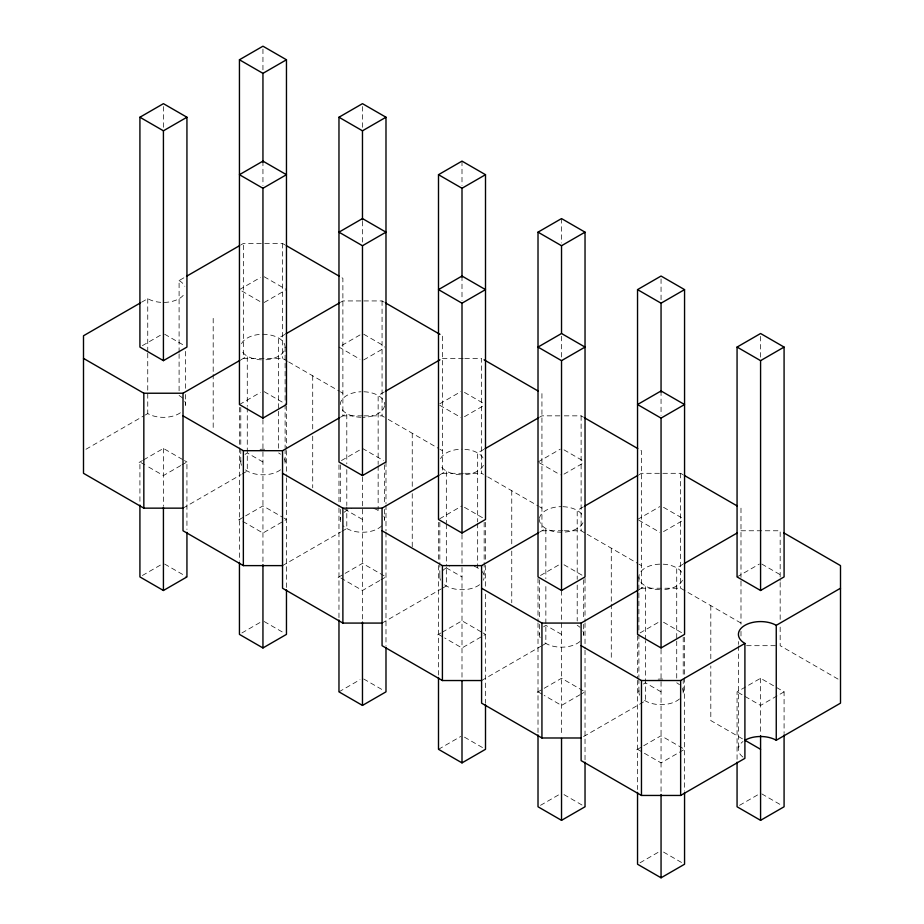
<?xml version="1.0" encoding="UTF-8"?>
<svg xmlns="http://www.w3.org/2000/svg" width="924" height="924" viewBox="0 0 924 924"><rect width="100%" height="100%" fill="white"/><g stroke="black" fill="none" stroke-linecap="round" stroke-linejoin="round"><path stroke-width="0.69" stroke-dasharray="4.62 3.46" d="M141.568 302.24L147.748 298.671A22.164 12.797 0 0 0 184.835 292.931M179.094 352.402L179.094 280.573L185.274 277.004M240.887 244.895L243.358 243.474L282.536 243.474L285.008 244.895M142.388 345.645L162.185 334.222M239.443 289.616L260.476 277.477M264.183 302.483L285.227 290.332M85.967 449.26L144.04 415.731M145.276 415.015L147.748 413.594A22.164 12.797 0 0 0 181.012 412.335M240.887 359.817L247.274 356.133L247.274 406.41M284.8 334.465L278.621 338.034L278.621 409.852M340.413 302.356L342.885 300.935L362.474 300.935M139.097 462.474L142.388 460.568M143.624 459.863L163.421 448.429L183.218 459.863M239.443 404.539L260.476 392.4M360.002 334.938L338.969 347.077L360.002 359.228M180.746 465.569L163.421 475.571L146.096 465.569M181.982 464.864L186.937 462L186.937 529.521M363.709 359.933L384.742 347.794M183.01 508.154L241.095 474.613M242.331 473.908L247.274 471.055L247.274 407.842M340.413 417.278L346.8 413.594L346.8 463.871M384.326 391.926L378.147 395.495L378.147 464.449M142.388 575.49L162.185 564.067M238.611 519.935L262.947 505.89L282.744 517.324M341.441 460.568L362.474 448.429L383.506 460.568M439.732 403.823L460.764 391.684M464.472 416.689L484.268 405.255M282.536 565.615L340.621 532.074M341.857 531.369L346.8 528.516L346.8 506.964M439.94 474.74L446.327 471.044L446.327 522.765M483.853 449.387L477.673 452.956L477.673 521.91M539.466 417.278L541.938 415.846L562.924 415.846M241.915 632.952L260.476 622.245M338.138 577.396L362.474 563.351L385.989 576.923L381.034 579.787M439.732 518.745L462 505.89M538.011 462L560.291 449.145M379.799 580.491L362.474 590.494L338.969 576.923M563.998 474.139L583.795 462.716M382.062 623.076L441.383 588.831M442.619 588.114L446.327 585.966L446.327 564.425M539.466 532.201L545.853 528.505L545.853 578.794M583.379 506.849L577.2 510.406L577.2 579.36M638.992 474.74L641.464 473.307L680.641 473.307L683.102 474.728M338.969 691.845L360.002 679.706M437.664 634.857L440.967 632.952M442.203 632.247L462 620.812L481.797 632.247M540.494 575.49L560.291 564.067M637.537 519.461L659.817 506.606M663.524 531.6L682.085 520.893M481.589 680.538L540.91 646.28M542.145 645.576L545.853 643.427L545.853 584.534M638.992 589.662L645.379 585.966L645.379 639.119M682.905 564.31L676.726 567.867L676.726 639.697M438.496 749.306L460.764 736.451M537.191 692.319L561.526 678.274L585.031 691.845L581.323 693.993M640.02 632.952L659.817 621.517M737.063 576.923L759.343 564.067M580.087 694.698L561.526 705.416L544.201 695.414M583.587 736.567L645.379 700.889L645.379 640.563M540.494 805.335L560.291 793.912M636.717 749.78L661.053 735.735L684.557 749.306L661.053 762.878L637.537 749.306M737.063 759.366L737.063 691.845L760.579 678.274L784.083 691.845L784.083 733.506M784.083 691.845L760.579 705.416L737.063 691.845M640.02 862.797L659.817 851.362M739.546 805.335L759.343 793.912M363.871 300.935L382.062 300.935L384.534 302.356M287.468 361.238L282.536 358.397L243.358 358.397L243.358 243.474M442.411 358.385L463.398 358.385M464.795 358.385L481.589 358.385L481.589 473.307L486.521 476.16M362.474 415.858L342.885 415.858L342.885 278.309L340.425 276.888M363.871 415.858L382.062 415.858L386.994 418.699M564.321 415.846L581.115 415.846L583.575 417.267M463.398 473.307L442.411 473.307L442.411 335.77M464.795 473.307L481.589 473.307M562.924 530.769L541.938 530.769L541.938 393.231L539.466 391.811M564.321 530.769L581.115 530.769L586.047 533.622M740.99 530.769L780.168 530.769L780.168 581.046M740.99 623.076L680.641 588.23L641.464 588.23L641.464 450.693L638.992 449.272M746.58 645.691L777.373 645.691M264.183 276.761L286.463 289.616M363.709 334.222L384.742 346.361M464.472 392.4L485.504 404.539M563.998 449.861L583.795 461.284M663.524 507.311L684.557 519.461M761.815 564.067L781.612 575.49M241.915 291.048L260.476 301.767M439.732 405.255L460.764 417.394M539.258 462.716L560.291 474.855M638.773 520.177L659.817 532.316M288.704 361.942L339.189 391.095M340.425 391.811L342.885 393.231M388.219 419.404L438.715 448.556M439.951 449.272L442.411 450.693M487.745 476.865L538.242 506.017M539.466 506.733L541.938 508.154M587.271 534.326L637.768 563.478M638.992 564.194L641.464 565.615M838.045 679.105L780.168 645.691L780.168 624.15M164.657 334.222L184.453 345.645M264.183 391.684L286.463 404.539M464.472 507.311L484.268 518.745M563.998 564.772L582.559 575.49M663.524 622.233L682.085 632.952M262.947 462L247.274 452.956A22.164 12.797 0 0 0 244.513 454.897M344.363 509.009L362.474 519.461M446.327 567.879L462 576.923M561.526 634.384L545.853 625.329A22.164 12.797 0 0 0 542.33 627.985M661.053 691.845L645.379 682.79A22.164 12.797 0 0 0 643.462 684.049M742.469 738.854L710.81 720.57L710.81 665.985M184.453 460.568L186.937 462M283.98 518.029L286.463 519.461L262.947 533.033L239.443 519.461M483.033 632.952L485.504 634.384L462 647.955L444.675 637.953M761.815 793.912L781.612 805.335M144.86 464.864L139.917 462L139.917 503.661M438.496 634.384L443.439 637.237M538.011 691.845L542.966 694.698M164.657 564.067L186.937 576.923M264.183 621.529L283.98 632.952M363.709 678.99L383.506 690.413M464.472 737.156L484.268 748.59M563.998 794.617L585.031 806.768M663.524 852.078L682.085 862.797M780.168 582.49L780.168 622.707M760.579 336.371L760.579 357.923M760.579 678.274L760.579 734.291M740.99 508.154L740.99 581.046M740.99 581.415L740.99 624.15M740.99 631.335L740.99 637.075M738.415 641.568L738.415 644.432M738.415 645.876L738.415 749.306M710.81 605.647L710.81 660.244M684.557 637.26L684.557 790.967M683.217 637.26L683.217 677.477M683.217 678.909L683.217 691.845M680.641 473.307L680.641 588.23M676.726 641.141L676.726 681.358M661.053 278.909L661.053 300.462M661.053 390.968L661.053 415.384M661.053 649.387L661.053 793.196M638.888 576.923L638.888 632.94M638.888 634.384L638.888 677.477M638.888 678.909L638.888 691.845M637.537 635.816L637.537 678.921M637.537 680.353L637.537 789.523M611.284 548.186L611.284 602.783M611.284 604.215L611.284 660.244M585.031 578.355L585.031 621.459M585.031 622.891L585.031 648.752M585.031 650.184L585.031 760.799M583.691 579.798L583.691 618.583M583.691 624.324L583.691 634.384M581.115 415.846L581.115 530.769M577.2 585.111L577.2 621.02M561.526 218.584L561.526 243M561.526 336.232L561.526 357.923M561.526 590.644L561.526 735.735M539.362 579.798L539.362 618.583M539.362 624.324L539.362 634.384M538.011 578.355L538.011 621.459M538.011 622.891L538.011 733.506M511.757 490.725L511.757 545.322M511.757 551.062L511.757 602.783M485.504 522.337L485.504 559.69M485.504 565.43L485.504 588.415M485.504 594.167L485.504 703.337M484.164 522.337L484.164 561.122M484.164 562.554L484.164 576.923M477.673 523.342L477.673 567.879M462 161.123L462 185.539M462 276.045L462 300.462M462 534.476L462 566.227M462 567.509L462 679.706M446.327 524.197L446.327 562.982M439.836 522.337L439.836 561.122M439.836 562.554L439.836 576.923M438.496 522.337L438.496 559.69M438.496 565.43L438.496 676.045M412.243 433.275L412.243 487.86M412.243 493.601L412.243 546.754M385.989 462L385.989 503.661M385.989 505.093L385.989 530.953M385.989 532.397L385.989 645.876M384.638 464.876L384.638 503.661M384.638 509.401L384.638 519.461M382.062 300.935L382.062 415.858M378.147 465.881L378.147 510.418M362.474 106.537L362.474 128.078M362.474 221.31L362.474 243M362.474 477.015L362.474 622.095M346.8 469.611L346.8 505.532M340.309 464.876L340.309 503.661M340.309 509.401L340.309 519.461M338.969 464.876L338.969 506.537M338.969 507.969L338.969 618.583M312.716 375.814L312.716 430.399M312.716 436.14L312.716 487.86M286.463 405.983L286.463 449.076M286.463 450.508L286.463 476.368M286.463 477.8L286.463 588.415M285.112 347.077L285.112 403.107M285.112 404.539L285.112 447.632M285.112 449.076L285.112 462M282.536 243.474L282.536 358.397M278.621 411.296L278.621 451.513M262.947 49.076L262.947 70.617M262.947 161.123L262.947 185.539M262.947 419.554L262.947 563.351M240.783 407.415L240.783 447.632M240.783 449.076L240.783 462M239.443 407.415L239.443 561.122M213.19 318.353L213.19 372.938M213.19 374.37L213.19 430.399M185.585 351.386L185.585 388.738M185.585 394.49L185.585 404.539M179.094 353.834L179.094 394.051M163.421 106.537L163.421 128.078M163.421 448.429L163.421 505.89M147.748 298.671L147.748 351.825M147.748 353.257L147.748 413.594M479.591 584.707A22.164 12.797 0 0 1 444.409 584.707M440.586 580.237A22.164 12.797 0 0 1 440.586 573.608M442.804 570.524A22.164 12.797 0 0 1 449.688 566.285M474.312 566.285A22.164 12.797 0 0 1 479.591 569.138M481.196 570.524A22.164 12.797 0 0 1 483.414 580.237M381.67 525.86A22.164 12.797 0 0 1 343.278 525.86M340.644 521.69A22.164 12.797 0 0 1 340.644 517.232M344.04 512.358A22.164 12.797 0 0 1 351.397 508.385M373.562 508.385A22.164 12.797 0 0 1 380.064 511.677M383.887 516.146A22.164 12.797 0 0 1 383.887 522.776M384.557 405.648A22.164 12.797 0 0 1 362.474 417.336M361.03 417.313A22.164 12.797 0 0 1 341.06 407.854M340.309 404.539A22.164 12.797 0 0 1 361.03 391.764M363.917 391.764A22.164 12.797 0 0 1 384.638 404.539M483.414 465.315A22.164 12.797 0 0 1 462 474.797M460.556 474.774A22.164 12.797 0 0 1 440.586 465.315M440.586 458.685A22.164 12.797 0 0 1 462 449.203M464.887 449.318A22.164 12.797 0 0 1 483.414 458.685M582.94 631.069A22.164 12.797 0 0 1 583.356 636.613M579.96 641.487A22.164 12.797 0 0 1 543.936 642.168M540.113 637.699A22.164 12.797 0 0 1 540.113 631.069M577.2 625.329A22.164 12.797 0 0 1 579.96 627.281M582.94 522.776A22.164 12.797 0 0 1 558.627 532.143A22.164 12.797 0 0 1 539.362 519.461M539.443 518.352A22.164 12.797 0 0 1 561.526 506.664M562.97 506.687A22.164 12.797 0 0 1 582.94 516.146M742.988 757.091A22.164 12.797 0 0 1 742.988 741.51M679.486 698.948A22.164 12.797 0 0 1 643.462 699.63M639.639 695.16A22.164 12.797 0 0 1 639.639 688.53M658.154 679.152A22.164 12.797 0 0 1 663.94 679.152M676.726 682.79A22.164 12.797 0 0 1 679.486 684.742M682.466 688.53A22.164 12.797 0 0 1 682.466 695.16M682.466 580.237A22.164 12.797 0 0 1 661.053 589.72M659.609 589.685A22.164 12.797 0 0 1 638.911 577.477A22.164 12.797 0 0 1 657.68 564.275A22.164 12.797 0 0 1 682.466 573.608M280.538 469.796A22.164 12.797 0 0 1 244.513 469.103M241.534 465.315A22.164 12.797 0 0 1 241.534 458.685M260.06 449.318A22.164 12.797 0 0 1 265.846 449.318M278.621 452.956A22.164 12.797 0 0 1 280.538 454.215M284.361 458.685A22.164 12.797 0 0 1 284.361 465.315M241.534 343.763A22.164 12.797 0 0 1 266.32 334.43A22.164 12.797 0 0 1 285.089 347.643A22.164 12.797 0 0 1 264.391 359.852M261.504 359.852A22.164 12.797 0 0 1 241.534 350.392M179.094 280.573A22.164 12.797 0 0 1 184.835 286.301M184.835 401.224A22.164 12.797 0 0 1 184.835 407.854M179.094 395.495A22.164 12.797 0 0 1 182.617 398.14"/><path stroke-width="1.39" d="M139.917 117.233L163.421 103.661L186.937 117.233L186.937 347.077L163.421 360.649L139.917 347.077L139.917 117.233L163.421 130.804L186.937 117.233M239.443 59.771L262.947 46.2L286.463 59.771L286.463 404.539L262.947 418.11L239.443 404.539L239.443 59.771L262.947 73.343L286.463 59.771M338.969 117.233L362.474 103.661L385.989 117.233L385.989 462L362.474 475.571L338.969 462L338.969 117.233L362.474 130.804L385.989 117.233M262.947 188.265L286.463 174.694L262.947 161.123L239.443 174.694L262.947 188.265L262.947 418.11M140.333 302.945L83.495 335.77L83.495 473.307L143.832 508.154L183.01 508.154M186.509 276.288L239.651 245.611M438.496 174.694L462 161.123L485.504 174.694L485.504 519.461L462 533.033L438.496 519.461L438.496 174.694L462 188.265L485.504 174.694M362.474 245.726L385.989 232.155L362.474 218.584L338.969 232.155L362.474 245.726L362.474 475.571M83.495 358.385L143.832 393.231L183.01 393.231L239.859 360.406M286.036 333.749L339.177 303.072M538.011 232.155L561.526 218.584L585.031 232.155L585.031 576.923L561.526 590.494L538.011 576.923L538.011 232.155L561.526 245.726L585.031 232.155M462 303.188L485.504 289.616L462 276.045L438.496 289.616L462 303.188L462 533.033M183.01 415.846L243.358 450.693L282.536 450.693L339.385 417.867M385.562 391.21L439.94 359.817M637.537 289.616L661.053 276.045L684.557 289.616L684.557 634.384L661.053 647.955L637.537 634.384L637.537 289.616L661.053 303.188L684.557 289.616M139.917 505.093L139.917 576.923L163.421 590.494L186.937 576.923L186.937 532.397M561.526 360.649L585.031 347.077L561.526 333.506L538.011 347.077L561.526 360.649L561.526 590.494M282.536 473.307L342.885 508.154L382.062 508.154L438.912 475.329M485.088 448.671L538.23 417.994M737.063 347.077L760.579 333.506L784.083 347.077L784.083 576.923L760.579 590.494L737.063 576.923L737.063 347.077L760.579 360.649L784.083 347.077M239.443 562.554L239.443 634.384L262.947 647.955L286.463 634.384L286.463 589.847M661.053 418.11L684.557 404.539L661.053 390.968L637.537 404.539L661.053 418.11L661.053 647.955M382.062 530.769L442.411 565.615L481.589 565.615L538.438 532.79M584.615 506.133L637.756 475.456M338.969 620.016L338.969 691.845L362.474 705.416L385.989 691.845L385.989 647.308M481.589 588.23L541.938 623.065L581.115 623.065L637.964 590.251M684.141 563.594L737.283 532.917M438.496 677.477L438.496 749.306L462 762.878L485.504 749.306L485.504 704.769M581.115 645.691L641.464 680.526L680.641 680.526L744.906 643.427A22.164 12.797 0 0 1 744.906 625.329A22.164 12.797 0 0 1 776.252 625.329L840.505 588.23M538.011 734.938L538.011 806.768L561.526 820.339L585.031 806.768L585.031 762.231M581.115 623.065L581.115 760.614L641.464 795.449L680.641 795.449L744.906 758.35L744.906 643.427M760.579 749.306L744.906 740.251A22.164 12.797 0 0 1 776.252 740.251L840.505 703.152L840.505 565.615L783.864 532.905M637.537 792.399L637.537 864.229L661.053 877.8L684.557 864.229L684.557 792.399M737.063 762.231L737.063 806.768L760.579 820.339L784.083 806.768L784.083 734.938M183.01 393.231L183.01 530.769L243.358 565.615L282.536 565.615M282.536 450.693L282.536 588.23L342.885 623.076L382.062 623.076M382.062 508.154L382.062 645.691L442.411 680.538L481.589 680.538M481.589 565.615L481.589 703.152L541.938 737.987L581.115 737.987M286.232 245.599L339.189 276.172M385.758 303.06L439.951 334.349M484.049 359.817L538.242 391.095M584.811 417.983L637.768 448.556M684.337 475.444L737.294 506.017M776.252 625.329L776.252 740.251M760.579 360.649L760.579 590.494M760.579 735.585L760.579 820.339M680.641 680.526L680.641 795.449M661.053 303.188L661.053 392.25M661.053 794.478L661.053 877.8M641.464 680.526L641.464 795.449M561.526 245.726L561.526 333.356M561.526 738.461L561.526 820.339M541.938 623.065L541.938 737.987M462 188.265L462 277.327M462 681L462 762.878M442.411 565.615L442.411 680.538M362.474 130.804L362.474 219.877M362.474 622.095L362.474 705.416M342.885 508.154L342.885 623.076M262.947 73.343L262.947 162.416M262.947 564.645L262.947 647.955M243.358 450.693L243.358 565.615M163.421 130.804L163.421 360.649M163.421 507.184L163.421 590.494M143.832 393.231L143.832 508.154"/></g></svg>
